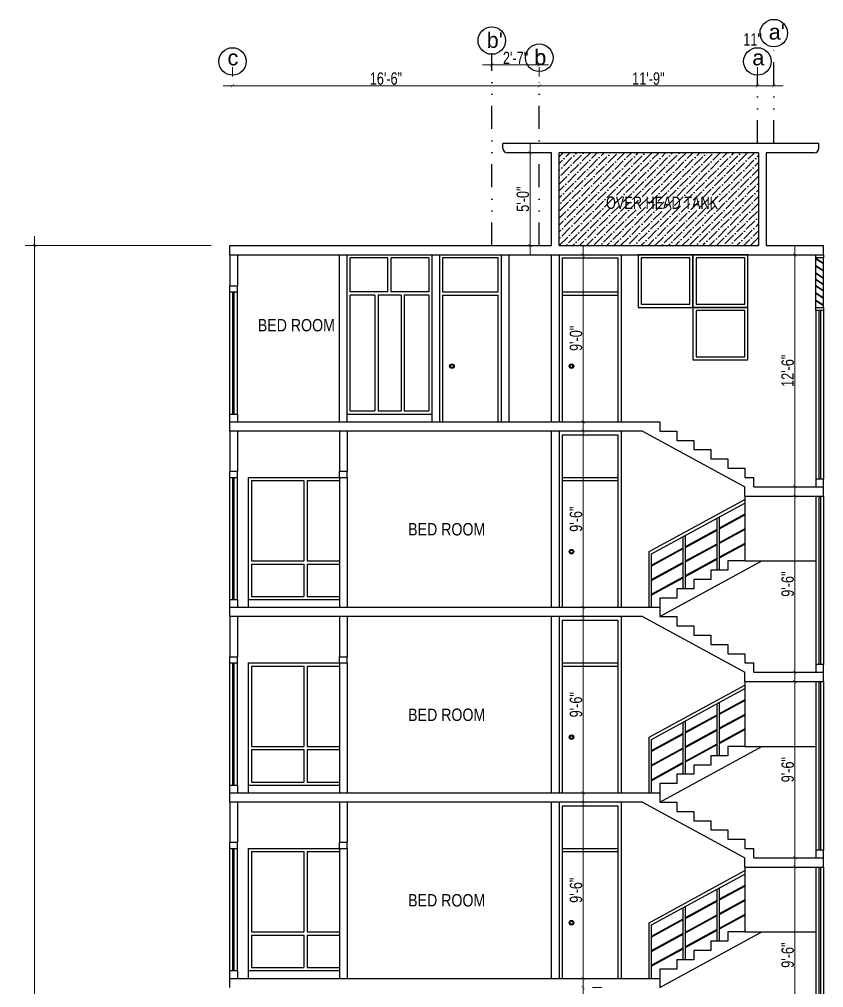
# Model space of a CAD drawing. Header units: inches. Extents: x 283072 to 301462, y 26630 to 62925.
# Drawn here: x 296041 to 296561, y 33065 to 33691 of the extents above; entities that cross this region are included whole.
import ezdxf
from ezdxf.enums import TextEntityAlignment as Align

# ---------------------------------------------------------------- set-up
doc = ezdxf.new("R2010")
doc.units = ezdxf.units.IN
doc.header["$MEASUREMENT"] = 0
doc.header["$PDMODE"] = 2
doc.linetypes.add('DIVIDEX2', pattern=[2.5, 1, -0.5, 0, -0.5, 0, -0.5])
doc.layers.get('0').update_dxf_attribs({"lineweight": 5})
for name, color, linetype, lineweight in [('Column R.C.C', 210, 'Continuous', 53), ('DIM WORKING', 7, 'Continuous', 13), ('elev .05', 154, 'Continuous', 5), ('elev .18', 153, 'Continuous', 18), ('elev .5', 255, 'Continuous', 50), ('elev.3', 65, 'Continuous', 30), ('grid line', 254, 'DIVIDEX2', 9), ('Railing', 30, 'Continuous', 25), ('RAJUK CALCULATION', 61, 'Continuous', 9), ('Text', 7, 'Continuous', 18), ('Text Note', 2, 'Continuous', 15), ('Text Room name', 4, 'Continuous', 13)]:
    doc.layers.add(name, color=color, linetype=linetype, lineweight=lineweight)
doc.layers.add('WIN', color=7, linetype='Continuous', lineweight=18, true_color=0x144fff)
doc.styles.add('atioqul', font='swisscl.ttf', dxfattribs={"height": 10})
doc.styles.add('S_Swis721 LtCn BT', font='swisscl.ttf')
doc.styles.get("Standard").update_dxf_attribs({"font": 'ARIALN.TTF'})
doc.dimstyles.new('1-8', dxfattribs={"dimtxt": 8, "dimasz": 6, "dimexe": 6, "dimexo": 12, "dimgap": 1, "dimtad": 1, "dimdec": 0, "dimzin": 3, "dimdsep": 46, "dimlunit": 4, "dimtxsty": 'S_Swis721 LtCn BT', "dimblk": 'ARCHTICK', "dimcen": 0, "dimdle": 6, "dimclrd": 256, "dimclre": 256, "dimclrt": 7, "dimadec": 1, "dimazin": 1, "dimtfac": 1, "dimtdec": 0, "dimtofl": 0, "dimtmove": 2, "dimatfit": 3, "dimldrblk": 'ARCHTICK', "dimfxl": 1, "dimtolj": 1, "dimtzin": 0, "dimlwd": -1, "dimlwe": -1, "dimarcsym": 0})

# ---------------------------------------------------------------- blocks, each defined once
blk = doc.blocks.new('_ArchTick')
at = {"color": 0, "linetype": 'ByBlock', "const_width": 0.15}
blk.add_lwpolyline([(-0.5, -0.5), (0.5, 0.5)], dxfattribs=at)
blk = doc.blocks.new('*D193')
at = {"layer": 'Defpoints', "color": 0, "lineweight": 30, "ltscale": 200, "transparency": 16777216}
for p in [(296405.2, 33064.91), (296405.2, 33064.91), (296405.2, 32950.91)]:
    blk.add_point(p, dxfattribs=at)
at = {"layer": 'DIM WORKING', "ltscale": 200, "transparency": 16777216}
for p, q in [((296405.2, 32944.91), (296405.2, 33070.91)), ((296417.2, 33064.91), (296411.2, 33064.91)), ((296417.2, 32950.91), (296411.2, 32950.91))]:
    blk.add_line(p, q, dxfattribs=at)
at = {"layer": 'DIM WORKING', "ltscale": 200, "transparency": 16777216, "xscale": 2, "yscale": 2, "zscale": 2}
for p, rotation in [((296405.2, 33064.91), 90), ((296405.2, 32950.91), 270)]:
    blk.add_blockref('_ArchTick', p, dxfattribs=dict(at, rotation=rotation))
at = {"layer": 'DIM WORKING', "color": 7, "lineweight": 30, "ltscale": 200, "transparency": 16777216, "insert": (296400.6, 33007.91), "char_height": 8, "attachment_point": 5, "rotation": 90, "style": 'S_Swis721 LtCn BT'}
blk.add_mtext('\\A1;9\'-6"', dxfattribs=at)
blk = doc.blocks.new('*D194')
at = {"layer": 'Defpoints', "color": 0, "lineweight": 30, "ltscale": 200, "transparency": 16777216}
for p in [(296405.2, 33184.91), (296405.2, 33184.91), (296405.2, 33070.91)]:
    blk.add_point(p, dxfattribs=at)
at = {"layer": 'DIM WORKING', "ltscale": 200, "transparency": 16777216}
for p, q in [((296405.2, 33064.91), (296405.2, 33190.91)), ((296417.2, 33184.91), (296411.2, 33184.91)), ((296417.2, 33070.91), (296411.2, 33070.91))]:
    blk.add_line(p, q, dxfattribs=at)
at = {"layer": 'DIM WORKING', "ltscale": 200, "transparency": 16777216, "xscale": 2, "yscale": 2, "zscale": 2}
for p, rotation in [((296405.2, 33184.91), 90), ((296405.2, 33070.91), 270)]:
    blk.add_blockref('_ArchTick', p, dxfattribs=dict(at, rotation=rotation))
at = {"layer": 'DIM WORKING', "color": 7, "lineweight": 30, "ltscale": 200, "transparency": 16777216, "insert": (296400.6, 33127.91), "char_height": 8, "attachment_point": 5, "rotation": 90, "style": 'S_Swis721 LtCn BT'}
blk.add_mtext('\\A1;9\'-6"', dxfattribs=at)
blk = doc.blocks.new('*D195')
at = {"layer": 'Defpoints', "color": 0, "lineweight": 30, "ltscale": 200, "transparency": 16777216}
for p in [(296405.2, 33304.91), (296405.2, 33304.91), (296405.2, 33190.91)]:
    blk.add_point(p, dxfattribs=at)
at = {"layer": 'DIM WORKING', "ltscale": 200, "transparency": 16777216}
for p, q in [((296405.2, 33184.91), (296405.2, 33310.91)), ((296417.2, 33304.91), (296411.2, 33304.91)), ((296417.2, 33190.91), (296411.2, 33190.91))]:
    blk.add_line(p, q, dxfattribs=at)
at = {"layer": 'DIM WORKING', "ltscale": 200, "transparency": 16777216, "xscale": 2, "yscale": 2, "zscale": 2}
for p, rotation in [((296405.2, 33304.91), 90), ((296405.2, 33190.91), 270)]:
    blk.add_blockref('_ArchTick', p, dxfattribs=dict(at, rotation=rotation))
at = {"layer": 'DIM WORKING', "color": 7, "lineweight": 30, "ltscale": 200, "transparency": 16777216, "insert": (296400.6, 33247.91), "char_height": 8, "attachment_point": 5, "rotation": 90, "style": 'S_Swis721 LtCn BT'}
blk.add_mtext('\\A1;9\'-6"', dxfattribs=at)
blk = doc.blocks.new('*D196')
at = {"layer": 'Defpoints', "color": 0, "lineweight": 30, "ltscale": 200, "transparency": 16777216}
for p in [(296405.2, 33424.91), (296405.2, 33424.91), (296405.2, 33310.91)]:
    blk.add_point(p, dxfattribs=at)
at = {"layer": 'DIM WORKING', "ltscale": 200, "transparency": 16777216}
for p, q in [((296405.2, 33304.91), (296405.2, 33430.91)), ((296417.2, 33424.91), (296411.2, 33424.91)), ((296417.2, 33310.91), (296411.2, 33310.91))]:
    blk.add_line(p, q, dxfattribs=at)
at = {"layer": 'DIM WORKING', "ltscale": 200, "transparency": 16777216, "xscale": 2, "yscale": 2, "zscale": 2}
for p, rotation in [((296405.2, 33424.91), 90), ((296405.2, 33310.91), 270)]:
    blk.add_blockref('_ArchTick', p, dxfattribs=dict(at, rotation=rotation))
at = {"layer": 'DIM WORKING', "color": 7, "lineweight": 30, "ltscale": 200, "transparency": 16777216, "insert": (296400.6, 33367.91), "char_height": 8, "attachment_point": 5, "rotation": 90, "style": 'S_Swis721 LtCn BT'}
blk.add_mtext('\\A1;9\'-6"', dxfattribs=at)
blk = doc.blocks.new('*D197')
at = {"layer": 'Defpoints', "color": 0, "lineweight": 30, "ltscale": 200, "transparency": 16777216}
for p in [(296405.2, 33538.91), (296405.2, 33538.91), (296405.2, 33430.91)]:
    blk.add_point(p, dxfattribs=at)
at = {"layer": 'DIM WORKING', "ltscale": 200, "transparency": 16777216}
for p, q in [((296405.2, 33424.91), (296405.2, 33544.91)), ((296417.2, 33538.91), (296411.2, 33538.91)), ((296417.2, 33430.91), (296411.2, 33430.91))]:
    blk.add_line(p, q, dxfattribs=at)
at = {"layer": 'DIM WORKING', "ltscale": 200, "transparency": 16777216, "xscale": 2, "yscale": 2, "zscale": 2}
for p, rotation in [((296405.2, 33538.91), 90), ((296405.2, 33430.91), 270)]:
    blk.add_blockref('_ArchTick', p, dxfattribs=dict(at, rotation=rotation))
at = {"layer": 'DIM WORKING', "color": 7, "lineweight": 30, "ltscale": 200, "transparency": 16777216, "insert": (296400.6, 33484.91), "char_height": 8, "attachment_point": 5, "rotation": 90, "style": 'S_Swis721 LtCn BT'}
blk.add_mtext('\\A1;9\'-0"', dxfattribs=at)
blk = doc.blocks.new('*D198')
at = {"layer": 'Defpoints', "color": 0, "lineweight": 30, "ltscale": 200, "transparency": 16777216}
for p in [(296542.06, 33538.91), (296546.73, 33538.91), (296546.73, 33388.91)]:
    blk.add_point(p, dxfattribs=at)
at = {"layer": 'DIM WORKING', "ltscale": 200, "transparency": 16777216}
for p, q in [((296534.73, 33538.91), (296536.06, 33538.91)), ((296542.06, 33382.91), (296542.06, 33544.91)), ((296534.73, 33388.91), (296536.06, 33388.91))]:
    blk.add_line(p, q, dxfattribs=at)
at = {"layer": 'DIM WORKING', "ltscale": 200, "transparency": 16777216, "xscale": 2, "yscale": 2, "zscale": 2}
for p, rotation in [((296542.06, 33538.91), 90), ((296542.06, 33388.91), 270)]:
    blk.add_blockref('_ArchTick', p, dxfattribs=dict(at, rotation=rotation))
at = {"layer": 'DIM WORKING', "color": 7, "lineweight": 30, "ltscale": 200, "transparency": 16777216, "insert": (296537.46, 33463.91), "char_height": 8, "attachment_point": 5, "rotation": 90, "style": 'S_Swis721 LtCn BT'}
blk.add_mtext('\\A1;12\'-6"', dxfattribs=at)
blk = doc.blocks.new('*D199')
at = {"layer": 'Defpoints', "color": 0, "lineweight": 30, "ltscale": 200, "transparency": 16777216}
for p in [(296542.06, 33382.91), (296542.06, 33268.91), (296542.06, 33268.91)]:
    blk.add_point(p, dxfattribs=at)
at = {"layer": 'DIM WORKING', "ltscale": 200, "transparency": 16777216}
for p, q in [((296542.06, 33388.91), (296542.06, 33262.91)), ((296554.06, 33382.91), (296548.06, 33382.91)), ((296554.06, 33268.91), (296548.06, 33268.91))]:
    blk.add_line(p, q, dxfattribs=at)
at = {"layer": 'DIM WORKING', "ltscale": 200, "transparency": 16777216, "xscale": 2, "yscale": 2, "zscale": 2}
for p, rotation in [((296542.06, 33382.91), 90), ((296542.06, 33268.91), 270)]:
    blk.add_blockref('_ArchTick', p, dxfattribs=dict(at, rotation=rotation))
at = {"layer": 'DIM WORKING', "color": 7, "lineweight": 30, "ltscale": 200, "transparency": 16777216, "insert": (296537.46, 33325.91), "char_height": 8, "attachment_point": 5, "rotation": 90, "style": 'S_Swis721 LtCn BT'}
blk.add_mtext('\\A1;9\'-6"', dxfattribs=at)
blk = doc.blocks.new('*D200')
at = {"layer": 'Defpoints', "color": 0, "lineweight": 30, "ltscale": 200, "transparency": 16777216}
for p in [(296542.06, 33262.91), (296542.06, 33148.91), (296542.06, 33148.91)]:
    blk.add_point(p, dxfattribs=at)
at = {"layer": 'DIM WORKING', "ltscale": 200, "transparency": 16777216}
for p, q in [((296542.06, 33268.91), (296542.06, 33142.91)), ((296554.06, 33262.91), (296548.06, 33262.91)), ((296554.06, 33148.91), (296548.06, 33148.91))]:
    blk.add_line(p, q, dxfattribs=at)
at = {"layer": 'DIM WORKING', "ltscale": 200, "transparency": 16777216, "xscale": 2, "yscale": 2, "zscale": 2}
for p, rotation in [((296542.06, 33262.91), 90), ((296542.06, 33148.91), 270)]:
    blk.add_blockref('_ArchTick', p, dxfattribs=dict(at, rotation=rotation))
at = {"layer": 'DIM WORKING', "color": 7, "lineweight": 30, "ltscale": 200, "transparency": 16777216, "insert": (296537.46, 33205.91), "char_height": 8, "attachment_point": 5, "rotation": 90, "style": 'S_Swis721 LtCn BT'}
blk.add_mtext('\\A1;9\'-6"', dxfattribs=at)
blk = doc.blocks.new('*D201')
at = {"layer": 'Defpoints', "color": 0, "lineweight": 30, "ltscale": 200, "transparency": 16777216}
for p in [(296542.06, 33142.91), (296542.06, 33028.91), (296542.06, 33028.91)]:
    blk.add_point(p, dxfattribs=at)
at = {"layer": 'DIM WORKING', "ltscale": 200, "transparency": 16777216}
for p, q in [((296542.06, 33148.91), (296542.06, 33022.91)), ((296554.06, 33142.91), (296548.06, 33142.91)), ((296554.06, 33028.91), (296548.06, 33028.91))]:
    blk.add_line(p, q, dxfattribs=at)
at = {"layer": 'DIM WORKING', "ltscale": 200, "transparency": 16777216, "xscale": 2, "yscale": 2, "zscale": 2}
for p, rotation in [((296542.06, 33142.91), 90), ((296542.06, 33028.91), 270)]:
    blk.add_blockref('_ArchTick', p, dxfattribs=dict(at, rotation=rotation))
at = {"layer": 'DIM WORKING', "color": 7, "lineweight": 30, "ltscale": 200, "transparency": 16777216, "insert": (296537.46, 33085.91), "char_height": 8, "attachment_point": 5, "rotation": 90, "style": 'S_Swis721 LtCn BT'}
blk.add_mtext('\\A1;9\'-6"', dxfattribs=at)
blk = doc.blocks.new('*D207')
at = {"layer": 'Defpoints', "color": 0, "lineweight": 30, "ltscale": 200, "transparency": 16777216}
for p in [(296370.4, 33604.91), (296370.86, 33604.91), (296370.4, 33544.91)]:
    blk.add_point(p, dxfattribs=at)
at = {"layer": 'DIM WORKING', "ltscale": 200, "transparency": 16777216}
for p, q in [((296370.86, 33538.91), (296370.86, 33610.91)), ((296382.4, 33604.91), (296376.86, 33604.91)), ((296382.4, 33544.91), (296376.86, 33544.91))]:
    blk.add_line(p, q, dxfattribs=at)
at = {"layer": 'DIM WORKING', "ltscale": 200, "transparency": 16777216, "xscale": 2, "yscale": 2, "zscale": 2}
for p, rotation in [((296370.86, 33604.91), 90), ((296370.86, 33544.91), 270)]:
    blk.add_blockref('_ArchTick', p, dxfattribs=dict(at, rotation=rotation))
at = {"layer": 'DIM WORKING', "color": 7, "lineweight": 30, "ltscale": 200, "transparency": 16777216, "insert": (296366.26, 33574.91), "char_height": 8, "attachment_point": 5, "rotation": 90, "style": 'S_Swis721 LtCn BT'}
blk.add_mtext('\\A1;5\'-0"', dxfattribs=at)
blk = doc.blocks.new('*D208')
at = {"layer": 'Defpoints', "color": 0, "lineweight": 30, "ltscale": 200, "transparency": 16777216}
for p in [(296176.69, 33544.91), (296050.57, 32470.91), (296176.69, 32470.91)]:
    blk.add_point(p, dxfattribs=at)
at = {"layer": 'DIM WORKING', "ltscale": 200, "transparency": 16777216}
for p, q in [((296050.57, 33550.91), (296050.57, 32464.91)), ((296164.69, 33544.91), (296044.57, 33544.91)), ((296164.69, 32470.91), (296044.57, 32470.91))]:
    blk.add_line(p, q, dxfattribs=at)
at = {"layer": 'DIM WORKING', "ltscale": 200, "transparency": 16777216, "xscale": 2, "yscale": 2, "zscale": 2}
for p, rotation in [((296050.57, 33544.91), 90), ((296050.57, 32470.91), 270)]:
    blk.add_blockref('_ArchTick', p, dxfattribs=dict(at, rotation=rotation))
at = {"layer": 'DIM WORKING', "color": 7, "lineweight": 30, "ltscale": 200, "transparency": 16777216, "insert": (296045.97, 33007.91), "char_height": 8, "attachment_point": 5, "rotation": 90, "style": 'S_Swis721 LtCn BT'}
blk.add_mtext('\\A1;89\'-6"', dxfattribs=at)
blk = doc.blocks.new('*D210')
at = {"layer": 'Defpoints', "color": 0, "lineweight": 30, "ltscale": 200, "transparency": 16777216}
for p in [(296178.53, 33648.29), (296376.87, 33648.29), (296376.87, 33648.29)]:
    blk.add_point(p, dxfattribs=at)
at = {"layer": 'DIM WORKING', "ltscale": 200, "transparency": 16777216}
for p, q in [((296178.53, 33660.29), (296178.53, 33654.29)), ((296376.87, 33660.29), (296376.87, 33654.29)), ((296172.53, 33648.29), (296382.87, 33648.29))]:
    blk.add_line(p, q, dxfattribs=at)
at = {"layer": 'DIM WORKING', "ltscale": 200, "transparency": 16777216, "xscale": 2, "yscale": 2, "zscale": 2, "rotation": 180}
blk.add_blockref('_ArchTick', (296178.53, 33648.29), dxfattribs=at)
at = {"layer": 'DIM WORKING', "ltscale": 200, "transparency": 16777216, "xscale": 2, "yscale": 2, "zscale": 2}
blk.add_blockref('_ArchTick', (296376.87, 33648.29), dxfattribs=at)
at = {"layer": 'DIM WORKING', "color": 7, "lineweight": 30, "ltscale": 200, "transparency": 16777216, "insert": (296277.7, 33652.89), "char_height": 8, "attachment_point": 5, "style": 'S_Swis721 LtCn BT'}
blk.add_mtext('\\A1;16\'-6"', dxfattribs=at)
blk = doc.blocks.new('*D211')
at = {"layer": 'Defpoints', "color": 0, "lineweight": 30, "ltscale": 200, "transparency": 16777216}
for p in [(296376.87, 33648.29), (296517.85, 33648.29), (296517.85, 33648.29)]:
    blk.add_point(p, dxfattribs=at)
at = {"layer": 'DIM WORKING', "ltscale": 200, "transparency": 16777216}
for p, q in [((296376.87, 33660.29), (296376.87, 33654.29)), ((296517.85, 33660.29), (296517.85, 33654.29)), ((296370.87, 33648.29), (296523.85, 33648.29))]:
    blk.add_line(p, q, dxfattribs=at)
at = {"layer": 'DIM WORKING', "ltscale": 200, "transparency": 16777216, "xscale": 2, "yscale": 2, "zscale": 2, "rotation": 180}
blk.add_blockref('_ArchTick', (296376.87, 33648.29), dxfattribs=at)
at = {"layer": 'DIM WORKING', "ltscale": 200, "transparency": 16777216, "xscale": 2, "yscale": 2, "zscale": 2}
blk.add_blockref('_ArchTick', (296517.85, 33648.29), dxfattribs=at)
at = {"layer": 'DIM WORKING', "color": 7, "lineweight": 30, "ltscale": 200, "transparency": 16777216, "insert": (296447.36, 33652.88), "char_height": 8, "attachment_point": 5, "style": 'S_Swis721 LtCn BT'}
blk.add_mtext('\\A1;11\'-9"', dxfattribs=at)
blk = doc.blocks.new('*D212')
at = {"layer": 'Defpoints', "color": 0, "lineweight": 30, "ltscale": 200, "transparency": 16777216}
for p in [(296517.85, 33648.29), (296528.46, 33648.29), (296528.46, 33648.29)]:
    blk.add_point(p, dxfattribs=at)
at = {"layer": 'DIM WORKING', "ltscale": 200, "transparency": 16777216}
for p, q in [((296517.85, 33660.29), (296517.85, 33654.29)), ((296528.46, 33660.29), (296528.46, 33654.29)), ((296511.85, 33648.29), (296534.46, 33648.29))]:
    blk.add_line(p, q, dxfattribs=at)
at = {"layer": 'DIM WORKING', "ltscale": 200, "transparency": 16777216, "xscale": 2, "yscale": 2, "zscale": 2, "rotation": 180}
blk.add_blockref('_ArchTick', (296517.85, 33648.29), dxfattribs=at)
at = {"layer": 'DIM WORKING', "ltscale": 200, "transparency": 16777216, "xscale": 2, "yscale": 2, "zscale": 2}
blk.add_blockref('_ArchTick', (296528.46, 33648.29), dxfattribs=at)
at = {"layer": 'DIM WORKING', "color": 7, "lineweight": 30, "ltscale": 200, "transparency": 16777216, "insert": (296514.78, 33678.25), "char_height": 8, "attachment_point": 5, "style": 'S_Swis721 LtCn BT'}
blk.add_mtext('\\A1;11"', dxfattribs=at)
blk = doc.blocks.new('*D213')
at = {"layer": 'Defpoints', "color": 0, "lineweight": 30, "ltscale": 200, "transparency": 16777216}
for p in [(296346.13, 33661.75), (296346.13, 33657.44), (296376.87, 33657.44)]:
    blk.add_point(p, dxfattribs=at)
at = {"layer": 'DIM WORKING', "ltscale": 200, "transparency": 16777216}
for p, q in [((296346.13, 33669.44), (296346.13, 33667.75)), ((296376.87, 33669.44), (296376.87, 33667.75)), ((296382.87, 33661.75), (296340.13, 33661.75))]:
    blk.add_line(p, q, dxfattribs=at)
at = {"layer": 'DIM WORKING', "ltscale": 200, "transparency": 16777216, "xscale": 2, "yscale": 2, "zscale": 2, "rotation": 180}
blk.add_blockref('_ArchTick', (296346.13, 33661.75), dxfattribs=at)
at = {"layer": 'DIM WORKING', "ltscale": 200, "transparency": 16777216, "xscale": 2, "yscale": 2, "zscale": 2}
blk.add_blockref('_ArchTick', (296376.87, 33661.75), dxfattribs=at)
at = {"layer": 'DIM WORKING', "color": 7, "lineweight": 30, "ltscale": 200, "transparency": 16777216, "insert": (296361.5, 33666.26), "char_height": 8, "attachment_point": 5, "style": 'S_Swis721 LtCn BT'}
blk.add_mtext('\\A1;2\'-7"', dxfattribs=at)

msp = doc.modelspace()

# ---------------------------------------------------------------- hatches: boundary and pattern name
at = {"layer": 'WIN', "linetype": 'Continuous', "lineweight": 30, "ltscale": 200}
h = msp.add_hatch(dxfattribs=at)
h.set_pattern_fill('ANSI36', color=256, scale=25, style=0)
h.set_pattern_definition([(45, (296389.6942, 33544.9118), (1.65728, 6.0767), [7.8125, -1.5625, 0, -1.5625])])
h.paths.add_polyline_path([(296518.64897, 33604.91181), (296389.69423, 33604.91181), (296389.69423, 33544.91181), (296518.64897, 33544.91181)])
h.paths.add_polyline_path([(296419.20634, 33566.3856), (296493.25352, 33566.3856), (296493.25352, 33578.86528), (296419.20634, 33578.86528)], flags=24)

# ---------------------------------------------------------------- linework, layer by layer
at = {"layer": 'Column R.C.C', "linetype": 'Continuous', "lineweight": 30, "ltscale": 200}
for p, q in [((296557.64897, 33610.91181), (296353.33423, 33610.91181)), ((296353.33423, 33607.91181), (296353.33423, 33610.91181)), ((296557.64897, 33607.91181), (296557.64897, 33610.91181)), ((296384.69423, 33604.91181), (296356.33423, 33604.91181)), ((296384.69423, 33544.91181), (296384.69423, 33604.91181)), ((296518.64897, 33604.91181), (296389.69423, 33604.91181)), ((296389.69423, 33544.91181), (296389.69423, 33604.91181)), ((296518.64897, 33604.91181), (296518.64897, 33544.91181)), ((296554.64897, 33604.91181), (296523.64897, 33604.91181)), ((296523.64897, 33604.91181), (296523.64897, 33544.91181)), ((296176.69423, 33544.91181), (296384.69423, 33544.91181)), ((296176.69423, 33538.91181), (296176.69423, 33544.91181)), ((296176.69423, 33538.91181), (296560.69423, 33538.91181)), ((296389.69423, 33544.91181), (296518.64897, 33544.91181)), ((296523.64897, 33544.91181), (296560.69423, 33544.91181)), ((296560.69423, 33538.91181), (296560.69423, 33544.91181)), ((296176.69423, 33518.91181), (296181.69423, 33518.91181)), ((296176.69423, 33514.91181), (296176.69423, 33518.91181)), ((296176.69423, 33514.91181), (296181.69423, 33514.91181)), ((296181.69423, 33514.91181), (296181.69423, 33518.91181)), ((296176.69423, 33430.91181), (296454.6942, 33430.91181)), ((296176.69423, 33424.91181), (296176.69423, 33430.91181)), ((296454.6942, 33430.91181), (296454.6942, 33424.91181)), ((296443.6942, 33424.91181), (296176.69423, 33424.91181)), ((296443.6942, 33424.91181), (296509.6942, 33388.91181)), ((296454.6942, 33424.91181), (296465.6942, 33424.91181)), ((296465.6942, 33424.91181), (296465.6942, 33418.91181)), ((296465.6942, 33418.91181), (296476.6942, 33418.91181)), ((296476.6942, 33418.91181), (296476.6942, 33412.91181)), ((296476.6942, 33412.91181), (296487.6942, 33412.91181)), ((296487.6942, 33412.91181), (296487.6942, 33406.91181)), ((296487.6942, 33406.91181), (296498.6942, 33406.91181)), ((296498.6942, 33406.91181), (296498.6942, 33400.91181)), ((296176.69423, 33398.91181), (296181.69423, 33398.91181)), ((296176.69423, 33394.91181), (296176.69423, 33398.91181)), ((296176.69423, 33394.91181), (296181.69423, 33394.91181)), ((296181.69423, 33394.91181), (296181.69423, 33398.91181)), ((296247.69423, 33398.91181), (296252.69423, 33398.91181)), ((296247.69423, 33394.91181), (296247.69423, 33398.91181)), ((296247.69423, 33394.91181), (296252.69423, 33394.91181)), ((296252.69423, 33394.91181), (296252.69423, 33398.91181)), ((296498.6942, 33400.91181), (296509.6942, 33400.91181)), ((296509.6942, 33400.91181), (296509.6942, 33394.91181)), ((296509.6942, 33394.91181), (296515.67577, 33394.91181)), ((296515.67577, 33388.91181), (296515.67577, 33394.91181)), ((296509.6942, 33382.91181), (296509.6942, 33388.91181)), ((296515.67577, 33388.91181), (296560.69423, 33388.91181)), ((296560.69423, 33382.91181), (296560.69423, 33388.91181)), ((296509.6942, 33382.91181), (296560.69423, 33382.91181)), ((296176.69423, 33310.91181), (296454.6942, 33310.91181)), ((296176.69423, 33304.91181), (296176.69423, 33310.91181)), ((296454.6942, 33310.91181), (296454.6942, 33304.91181)), ((296443.6942, 33304.91181), (296176.69423, 33304.91181)), ((296443.6942, 33304.91181), (296509.6942, 33268.91181)), ((296454.6942, 33304.91181), (296465.6942, 33304.91181)), ((296465.6942, 33304.91181), (296465.6942, 33298.91181)), ((296465.6942, 33298.91181), (296476.6942, 33298.91181)), ((296476.6942, 33298.91181), (296476.6942, 33292.91181)), ((296476.6942, 33292.91181), (296487.6942, 33292.91181)), ((296487.6942, 33292.91181), (296487.6942, 33286.91181)), ((296487.6942, 33286.91181), (296498.6942, 33286.91181)), ((296498.6942, 33286.91181), (296498.6942, 33280.91181)), ((296176.69423, 33278.91181), (296181.69423, 33278.91181)), ((296176.69423, 33274.91181), (296176.69423, 33278.91181)), ((296181.69423, 33274.91181), (296181.69423, 33278.91181)), ((296247.69423, 33278.91181), (296252.69423, 33278.91181)), ((296247.69423, 33274.91181), (296247.69423, 33278.91181)), ((296252.69423, 33274.91181), (296252.69423, 33278.91181)), ((296498.6942, 33280.91181), (296509.6942, 33280.91181)), ((296509.6942, 33280.91181), (296509.6942, 33274.91181)), ((296176.69423, 33274.91181), (296181.69423, 33274.91181)), ((296247.69423, 33274.91181), (296252.69423, 33274.91181)), ((296509.6942, 33274.91181), (296515.67577, 33274.91181)), ((296515.67577, 33268.91181), (296515.67577, 33274.91181)), ((296509.6942, 33262.91181), (296509.6942, 33268.91181)), ((296515.67577, 33268.91181), (296560.69423, 33268.91181)), ((296560.69423, 33262.91181), (296560.69423, 33268.91181)), ((296509.6942, 33262.91181), (296560.69423, 33262.91181)), ((296176.69423, 33190.91181), (296454.6942, 33190.91181)), ((296176.69423, 33184.91181), (296176.69423, 33190.91181)), ((296454.6942, 33190.91181), (296454.6942, 33184.91181)), ((296443.6942, 33184.91181), (296176.69423, 33184.91181)), ((296443.6942, 33184.91181), (296509.6942, 33148.91181)), ((296454.6942, 33184.91181), (296465.6942, 33184.91181)), ((296465.6942, 33184.91181), (296465.6942, 33178.91181)), ((296465.6942, 33178.91181), (296476.6942, 33178.91181)), ((296476.6942, 33178.91181), (296476.6942, 33172.91181)), ((296476.6942, 33172.91181), (296487.6942, 33172.91181)), ((296487.6942, 33172.91181), (296487.6942, 33166.91181)), ((296487.6942, 33166.91181), (296498.6942, 33166.91181)), ((296498.6942, 33166.91181), (296498.6942, 33160.91181)), ((296176.69423, 33158.91181), (296181.69423, 33158.91181)), ((296176.69423, 33154.91181), (296176.69423, 33158.91181)), ((296181.69423, 33154.91181), (296181.69423, 33158.91181)), ((296247.69423, 33158.91181), (296252.69423, 33158.91181)), ((296247.69423, 33154.91181), (296247.69423, 33158.91181)), ((296252.69423, 33154.91181), (296252.69423, 33158.91181)), ((296498.6942, 33160.91181), (296509.6942, 33160.91181)), ((296509.6942, 33160.91181), (296509.6942, 33154.91181)), ((296176.69423, 33154.91181), (296181.69423, 33154.91181)), ((296247.69423, 33154.91181), (296252.69423, 33154.91181)), ((296509.6942, 33154.91181), (296515.67577, 33154.91181)), ((296515.67577, 33148.91181), (296515.67577, 33154.91181)), ((296509.6942, 33142.91181), (296509.6942, 33148.91181)), ((296515.67577, 33148.91181), (296560.69423, 33148.91181)), ((296560.69423, 33142.91181), (296560.69423, 33148.91181)), ((296509.6942, 33142.91181), (296560.69423, 33142.91181)), ((296176.69423, 33070.91181), (296454.6942, 33070.91181)), ((296176.69423, 33064.91181), (296176.69423, 33070.91181)), ((296454.6942, 33070.91181), (296454.6942, 33064.91181))]:
    msp.add_line(p, q, dxfattribs=at)
for centre, start, end in [((296356.33423, 33607.91181), 180, 270), ((296554.64897, 33607.91181), 270, 0)]:
    msp.add_arc(centre, 3, start, end, dxfattribs=at)
at = {"layer": 'elev .05', "linetype": 'Continuous', "lineweight": 30, "ltscale": 200}
for p, q in [((296476.22497, 33538.91181), (296476.22497, 33504.91181)), ((296279.03686, 33536.91181), (296254.69423, 33536.91181)), ((296254.69423, 33514.91181), (296254.69423, 33536.91181)), ((296279.03686, 33514.91181), (296279.03686, 33536.91181)), ((296305.37949, 33536.91181), (296281.03686, 33536.91181)), ((296281.03686, 33514.91181), (296281.03686, 33536.91181)), ((296305.37949, 33536.91181), (296305.37949, 33514.91181)), ((296350.37949, 33536.91181), (296314.37949, 33536.91181)), ((296314.37949, 33536.91181), (296314.37949, 33514.91181)), ((296350.37949, 33514.91181), (296350.37949, 33536.91181)), ((296391.69423, 33536.91181), (296427.69423, 33536.91181)), ((296391.69423, 33536.91181), (296391.69423, 33430.91181)), ((296427.69423, 33536.91181), (296427.69423, 33430.91181)), ((296279.03686, 33514.91181), (296254.69423, 33514.91181)), ((296305.37949, 33514.91181), (296281.03686, 33514.91181)), ((296314.37949, 33514.91181), (296350.37949, 33514.91181)), ((296391.69423, 33514.91181), (296427.69423, 33514.91181)), ((296254.69423, 33437.91181), (296254.69423, 33512.91181)), ((296270.58932, 33512.91181), (296254.69423, 33512.91181)), ((296270.58932, 33512.91181), (296270.58932, 33437.91181)), ((296287.4844, 33512.91181), (296272.58932, 33512.91181)), ((296272.58932, 33512.91181), (296272.58932, 33437.91181)), ((296287.4844, 33512.91181), (296287.4844, 33437.91181)), ((296305.37949, 33512.91181), (296289.4844, 33512.91181)), ((296289.4844, 33512.91181), (296289.4844, 33437.91181)), ((296305.37949, 33512.91181), (296305.37949, 33437.91181)), ((296314.37949, 33512.91181), (296350.37949, 33512.91181)), ((296314.37949, 33512.91181), (296314.37949, 33430.91181)), ((296350.37949, 33430.91181), (296350.37949, 33512.91181)), ((296391.69423, 33512.91181), (296427.69423, 33512.91181)), ((296252.69423, 33435.91181), (296307.37949, 33435.91181)), ((296254.69423, 33437.91181), (296270.58932, 33437.91181)), ((296272.58932, 33437.91181), (296287.4844, 33437.91181)), ((296289.4844, 33437.91181), (296305.37949, 33437.91181)), ((296391.69423, 33422.5155), (296427.69423, 33422.5155)), ((296391.69423, 33422.5155), (296391.69423, 33310.91181)), ((296427.69423, 33422.5155), (296427.69423, 33310.91181)), ((296391.69423, 33394.91181), (296427.69423, 33394.91181)), ((296190.69423, 33392.91181), (296190.69423, 33340.91181)), ((296190.69423, 33392.91181), (296224.69423, 33392.91181)), ((296224.69423, 33392.91181), (296224.69423, 33340.91181)), ((296226.69423, 33392.91181), (296226.69423, 33340.91181)), ((296226.69423, 33392.91181), (296247.69423, 33392.91181)), ((296391.69423, 33392.91181), (296427.69423, 33392.91181)), ((296190.69423, 33340.91181), (296224.69423, 33340.91181)), ((296190.69423, 33338.91181), (296224.69423, 33338.91181)), ((296190.69423, 33338.91181), (296190.69423, 33317.91181)), ((296224.69423, 33338.91181), (296224.69423, 33317.91181)), ((296226.69423, 33340.91181), (296247.69423, 33340.91181)), ((296226.69423, 33338.91181), (296247.69423, 33338.91181)), ((296226.69423, 33338.91181), (296226.69423, 33317.91181)), ((296188.69423, 33315.91181), (296247.69423, 33315.91181)), ((296190.69423, 33317.91181), (296224.69423, 33317.91181)), ((296226.69423, 33317.91181), (296247.69423, 33317.91181)), ((296391.69423, 33302.5155), (296427.69423, 33302.5155)), ((296391.69423, 33302.5155), (296391.69423, 33190.91181)), ((296427.69423, 33302.5155), (296427.69423, 33190.91181)), ((296190.69423, 33272.91181), (296190.69423, 33220.91181)), ((296190.69423, 33272.91181), (296224.69423, 33272.91181)), ((296224.69423, 33272.91181), (296224.69423, 33220.91181)), ((296226.69423, 33272.91181), (296226.69423, 33220.91181)), ((296226.69423, 33272.91181), (296247.69423, 33272.91181)), ((296391.69423, 33274.91181), (296427.69423, 33274.91181)), ((296391.69423, 33272.91181), (296427.69423, 33272.91181)), ((296190.69423, 33220.91181), (296224.69423, 33220.91181)), ((296226.69423, 33220.91181), (296247.69423, 33220.91181)), ((296190.69423, 33218.91181), (296224.69423, 33218.91181)), ((296190.69423, 33218.91181), (296190.69423, 33197.91181)), ((296224.69423, 33218.91181), (296224.69423, 33197.91181)), ((296226.69423, 33218.91181), (296247.69423, 33218.91181)), ((296226.69423, 33218.91181), (296226.69423, 33197.91181)), ((296188.69423, 33195.91181), (296247.69423, 33195.91181)), ((296190.69423, 33197.91181), (296224.69423, 33197.91181)), ((296226.69423, 33197.91181), (296247.69423, 33197.91181)), ((296391.69423, 33182.5155), (296427.69423, 33182.5155)), ((296391.69423, 33182.5155), (296391.69423, 33070.91181)), ((296427.69423, 33182.5155), (296427.69423, 33070.91181)), ((296190.69423, 33152.91181), (296190.69423, 33100.91181)), ((296190.69423, 33152.91181), (296224.69423, 33152.91181)), ((296224.69423, 33152.91181), (296224.69423, 33100.91181)), ((296226.69423, 33152.91181), (296226.69423, 33100.91181)), ((296226.69423, 33152.91181), (296247.69423, 33152.91181)), ((296391.69423, 33154.91181), (296427.69423, 33154.91181)), ((296391.69423, 33152.91181), (296427.69423, 33152.91181)), ((296190.69423, 33100.91181), (296224.69423, 33100.91181)), ((296226.69423, 33100.91181), (296247.69423, 33100.91181)), ((296190.69423, 33098.91181), (296224.69423, 33098.91181)), ((296190.69423, 33098.91181), (296190.69423, 33077.91181)), ((296224.69423, 33098.91181), (296224.69423, 33077.91181)), ((296226.69423, 33098.91181), (296247.69423, 33098.91181)), ((296226.69423, 33098.91181), (296226.69423, 33077.91181)), ((296188.69423, 33075.91181), (296247.69423, 33075.91181)), ((296190.69423, 33077.91181), (296224.69423, 33077.91181)), ((296226.69423, 33077.91181), (296247.69423, 33077.91181))]:
    msp.add_line(p, q, dxfattribs=at)
for points in [[(296440.80097, 33504.91181), (296476.22497, 33504.91181), (296476.22497, 33538.91181), (296440.80097, 33538.91181)], [(296476.22497, 33504.91181), (296511.64897, 33504.91181), (296511.64897, 33538.91181), (296476.22497, 33538.91181)], [(296442.80097, 33506.91181), (296474.22497, 33506.91181), (296474.22497, 33536.91181), (296442.80097, 33536.91181)], [(296478.22497, 33506.91181), (296509.64897, 33506.91181), (296509.64897, 33536.91181), (296478.22497, 33536.91181)], [(296476.22497, 33470.91181), (296511.64897, 33470.91181), (296511.64897, 33504.91181), (296476.22497, 33504.91181)], [(296478.22497, 33472.91181), (296509.64897, 33472.91181), (296509.64897, 33502.91181), (296478.22497, 33502.91181)]]:
    msp.add_lwpolyline(points, close=True, dxfattribs=at)
for centre, radius in [((296320.37949, 33466.91181), 1.5), ((296320.37949, 33466.91181), 1), ((296397.69423, 33466.91181), 1.5), ((296397.69423, 33466.91181), 1), ((296397.69423, 33346.91181), 1.5), ((296397.69423, 33346.91181), 1), ((296397.69423, 33226.91181), 1.5), ((296397.69423, 33226.91181), 1), ((296397.69423, 33106.91181), 1.5), ((296397.69423, 33106.91181), 1)]:
    msp.add_circle(centre, radius, dxfattribs=at)
at = {"layer": 'elev .18', "linetype": 'Continuous', "lineweight": 30, "ltscale": 200}
for p, q in [((296247.69423, 33430.91181), (296247.69423, 33538.91181)), ((296252.69423, 33430.91181), (296252.69423, 33538.91181)), ((296307.37949, 33538.91181), (296307.37949, 33430.91181)), ((296312.37949, 33538.91181), (296312.37949, 33430.91181)), ((296352.37949, 33430.91181), (296352.37949, 33538.91181)), ((296357.37949, 33430.91181), (296357.37949, 33538.91181)), ((296429.69423, 33538.91181), (296429.69423, 33430.91181)), ((296429.69423, 33424.91181), (296429.69423, 33310.91181)), ((296188.69423, 33394.91181), (296188.69423, 33310.91181)), ((296188.69423, 33394.91181), (296247.69423, 33394.91181)), ((296247.69423, 33394.91181), (296247.69423, 33310.91181)), ((296252.69423, 33394.91181), (296252.69423, 33310.91181)), ((296454.6942, 33304.91181), (296520.6942, 33340.91181)), ((296509.6942, 33340.91181), (296498.6942, 33340.91181)), ((296498.6942, 33340.91181), (296498.6942, 33334.91181)), ((296498.6942, 33334.91181), (296487.6942, 33334.91181)), ((296487.6942, 33334.91181), (296487.6942, 33328.91181)), ((296487.6942, 33328.91181), (296476.6942, 33328.91181)), ((296476.6942, 33328.91181), (296476.6942, 33322.91181)), ((296476.6942, 33322.91181), (296465.6942, 33322.91181)), ((296465.6942, 33322.91181), (296465.6942, 33316.91181)), ((296465.6942, 33316.91181), (296454.6942, 33316.91181)), ((296454.6942, 33316.91181), (296454.6942, 33310.91181)), ((296429.69423, 33304.91181), (296429.69423, 33190.91181)), ((296188.69423, 33274.91181), (296188.69423, 33190.91181)), ((296188.69423, 33274.91181), (296247.69423, 33274.91181)), ((296247.69423, 33274.91181), (296247.69423, 33190.91181)), ((296252.69423, 33274.91181), (296252.69423, 33190.91181)), ((296454.6942, 33184.91181), (296520.6942, 33220.91181)), ((296509.6942, 33220.91181), (296498.6942, 33220.91181)), ((296498.6942, 33220.91181), (296498.6942, 33214.91181)), ((296498.6942, 33214.91181), (296487.6942, 33214.91181)), ((296487.6942, 33214.91181), (296487.6942, 33208.91181)), ((296487.6942, 33208.91181), (296476.6942, 33208.91181)), ((296476.6942, 33208.91181), (296476.6942, 33202.91181)), ((296476.6942, 33202.91181), (296465.6942, 33202.91181)), ((296465.6942, 33202.91181), (296465.6942, 33196.91181)), ((296465.6942, 33196.91181), (296454.6942, 33196.91181)), ((296454.6942, 33196.91181), (296454.6942, 33190.91181)), ((296429.69423, 33184.91181), (296429.69423, 33070.91181)), ((296188.69423, 33154.91181), (296188.69423, 33070.91181)), ((296188.69423, 33154.91181), (296247.69423, 33154.91181)), ((296247.69423, 33154.91181), (296247.69423, 33070.91181)), ((296252.69423, 33154.91181), (296252.69423, 33070.91181)), ((296454.6942, 33064.91181), (296520.6942, 33100.91181)), ((296509.6942, 33100.91181), (296498.6942, 33100.91181)), ((296498.6942, 33100.91181), (296498.6942, 33094.91181)), ((296498.6942, 33094.91181), (296487.6942, 33094.91181)), ((296487.6942, 33094.91181), (296487.6942, 33088.91181)), ((296487.6942, 33088.91181), (296476.6942, 33088.91181)), ((296476.6942, 33088.91181), (296476.6942, 33082.91181)), ((296476.6942, 33082.91181), (296465.6942, 33082.91181)), ((296465.6942, 33082.91181), (296465.6942, 33076.91181)), ((296465.6942, 33076.91181), (296454.6942, 33076.91181)), ((296454.6942, 33076.91181), (296454.6942, 33070.91181))]:
    msp.add_line(p, q, dxfattribs=at)
at = {"layer": 'elev .5', "lineweight": 30, "ltscale": 30}
for p, q in [((296176.69423, 33538.91181), (296176.69423, 33518.91181)), ((296181.69423, 33538.91181), (296181.69423, 33518.91181)), ((296384.69423, 33430.91181), (296384.69423, 33538.91181)), ((296389.69423, 33538.91181), (296389.69423, 33430.91181)), ((296176.69423, 33435.91181), (296181.69423, 33435.91181)), ((296176.69423, 33430.91181), (296176.69423, 33435.91181)), ((296181.69423, 33435.91181), (296181.69423, 33430.91181)), ((296176.69423, 33424.91181), (296176.69423, 33398.91181)), ((296181.69423, 33424.91181), (296181.69423, 33398.91181)), ((296247.69423, 33424.91181), (296247.69423, 33398.91181)), ((296252.69423, 33424.91181), (296252.69423, 33398.91181)), ((296384.69423, 33310.91181), (296384.69423, 33424.91181)), ((296389.69423, 33424.91181), (296389.69423, 33310.91181)), ((296560.69423, 33393.91181), (296555.69423, 33393.91181)), ((296555.69423, 33393.91181), (296555.69423, 33388.91181)), ((296560.69423, 33388.91181), (296560.69423, 33393.91181)), ((296176.69423, 33315.91181), (296181.69423, 33315.91181)), ((296176.69423, 33310.91181), (296176.69423, 33315.91181)), ((296181.69423, 33315.91181), (296181.69423, 33310.91181)), ((296176.69423, 33304.91181), (296176.69423, 33278.91181)), ((296181.69423, 33304.91181), (296181.69423, 33278.91181)), ((296247.69423, 33304.91181), (296247.69423, 33278.91181)), ((296252.69423, 33304.91181), (296252.69423, 33278.91181)), ((296384.69423, 33190.91181), (296384.69423, 33304.91181)), ((296389.69423, 33304.91181), (296389.69423, 33190.91181)), ((296560.69423, 33273.91181), (296555.69423, 33273.91181)), ((296555.69423, 33273.91181), (296555.69423, 33268.91181)), ((296560.69423, 33268.91181), (296560.69423, 33273.91181)), ((296176.69423, 33195.91181), (296181.69423, 33195.91181)), ((296176.69423, 33190.91181), (296176.69423, 33195.91181)), ((296181.69423, 33195.91181), (296181.69423, 33190.91181)), ((296176.69423, 33184.91181), (296176.69423, 33158.91181)), ((296181.69423, 33184.91181), (296181.69423, 33158.91181)), ((296247.69423, 33184.91181), (296247.69423, 33158.91181)), ((296252.69423, 33184.91181), (296252.69423, 33158.91181)), ((296384.69423, 33070.91181), (296384.69423, 33184.91181)), ((296389.69423, 33184.91181), (296389.69423, 33070.91181)), ((296560.69423, 33153.91181), (296555.69423, 33153.91181)), ((296555.69423, 33153.91181), (296555.69423, 33148.91181)), ((296560.69423, 33148.91181), (296560.69423, 33153.91181)), ((296176.69423, 33075.91181), (296181.69423, 33075.91181)), ((296176.69423, 33070.91181), (296176.69423, 33075.91181)), ((296181.69423, 33075.91181), (296181.69423, 33070.91181))]:
    msp.add_line(p, q, dxfattribs=at)
at = {"layer": 'elev.3', "linetype": 'Continuous', "lineweight": 30, "ltscale": 200}
for p, q in [((296509.6942, 33382.91181), (296509.6942, 33340.91181)), ((296509.6942, 33340.91181), (296555.69423, 33340.91181)), ((296509.6942, 33262.91181), (296509.6942, 33220.91181)), ((296509.6942, 33220.91181), (296555.69423, 33220.91181)), ((296509.6942, 33142.91181), (296509.6942, 33100.91181)), ((296509.6942, 33100.91181), (296555.69423, 33100.91181))]:
    msp.add_line(p, q, dxfattribs=at)
at = {"layer": 'grid line', "lineweight": 30, "ltscale": 15}
for p, q in [((296528.45848, 33610.91181), (296528.45848, 33673.46723)), ((296346.12746, 33544.91181), (296346.12746, 33668.6279)), ((296376.87462, 33544.91181), (296376.87462, 33657.54034)), ((296517.84672, 33610.91181), (296517.84672, 33655.15677))]:
    msp.add_line(p, q, dxfattribs=at)
at = {"layer": 'Railing', "lineweight": 30}
for p, q in [((296447.9442, 33346.91181), (296509.6942, 33380.59363)), ((296449.4442, 33345.45182), (296509.6942, 33378.31545)), ((296493.4442, 33362.27315), (296509.57449, 33371.07149)), ((296493.4442, 33361.7036), (296509.81391, 33370.63254)), ((296491.9442, 33334.91181), (296491.9442, 33368.63363)), ((296493.4442, 33334.91181), (296493.4442, 33369.45182)), ((296471.4442, 33350.27315), (296491.9442, 33361.45497)), ((296471.4442, 33349.7036), (296491.9442, 33360.88542)), ((296471.4442, 33322.91181), (296471.4442, 33357.45182)), ((296493.4442, 33352.87567), (296509.57449, 33361.67401)), ((296493.4442, 33352.30613), (296509.81391, 33361.23507)), ((296469.9442, 33322.91181), (296469.9442, 33356.63363)), ((296471.4442, 33340.87567), (296491.9442, 33352.05749)), ((296471.4442, 33340.30613), (296491.9442, 33351.48795)), ((296493.4442, 33343.4782), (296509.57449, 33352.27654)), ((296493.4442, 33342.90866), (296509.81391, 33351.83759)), ((296447.9442, 33310.91181), (296447.9442, 33346.91181)), ((296449.32449, 33338.20785), (296469.9442, 33349.45497)), ((296449.4442, 33310.91181), (296449.4442, 33345.45182)), ((296449.56391, 33337.7689), (296469.9442, 33348.88542)), ((296449.4442, 33328.87567), (296469.9442, 33340.05749)), ((296449.4442, 33328.30613), (296469.9442, 33339.48795)), ((296471.4442, 33331.4782), (296491.9442, 33342.66002)), ((296471.4442, 33330.90866), (296491.9442, 33342.09048)), ((296449.32449, 33319.4129), (296469.9442, 33330.66002)), ((296449.56391, 33318.97396), (296469.9442, 33330.09048)), ((296447.9442, 33226.91181), (296509.6942, 33260.59363)), ((296449.4442, 33225.45182), (296509.6942, 33258.31545)), ((296493.4442, 33242.27315), (296509.57449, 33251.07149)), ((296491.9442, 33214.91181), (296491.9442, 33248.63363)), ((296493.4442, 33241.7036), (296509.81391, 33250.63254)), ((296493.4442, 33214.91181), (296493.4442, 33249.45182)), ((296471.4442, 33230.27315), (296491.9442, 33241.45497)), ((296471.4442, 33229.7036), (296491.9442, 33240.88542)), ((296493.4442, 33232.87567), (296509.57449, 33241.67401)), ((296493.4442, 33232.30613), (296509.81391, 33241.23507)), ((296469.9442, 33202.91181), (296469.9442, 33236.63363)), ((296471.4442, 33202.91181), (296471.4442, 33237.45182)), ((296471.4442, 33220.87567), (296491.9442, 33232.05749)), ((296493.4442, 33223.4782), (296509.57449, 33232.27654)), ((296447.9442, 33190.91181), (296447.9442, 33226.91181)), ((296449.32449, 33218.20785), (296469.9442, 33229.45497)), ((296449.56391, 33217.7689), (296469.9442, 33228.88542)), ((296471.4442, 33220.30613), (296491.9442, 33231.48795)), ((296493.4442, 33222.90866), (296509.81391, 33231.83759)), ((296449.4442, 33190.91181), (296449.4442, 33225.45182)), ((296449.4442, 33208.87567), (296469.9442, 33220.05749)), ((296449.4442, 33208.30613), (296469.9442, 33219.48795)), ((296471.4442, 33211.4782), (296491.9442, 33222.66002)), ((296471.4442, 33210.90866), (296491.9442, 33222.09048)), ((296449.32449, 33199.4129), (296469.9442, 33210.66002)), ((296449.56391, 33198.97396), (296469.9442, 33210.09048)), ((296447.9442, 33106.91181), (296509.6942, 33140.59363)), ((296449.4442, 33105.45182), (296509.6942, 33138.31545)), ((296491.9442, 33094.91181), (296491.9442, 33128.63363)), ((296493.4442, 33122.27315), (296509.57449, 33131.07149)), ((296493.4442, 33121.7036), (296509.81391, 33130.63254)), ((296493.4442, 33094.91181), (296493.4442, 33129.45182)), ((296471.4442, 33110.27315), (296491.9442, 33121.45497)), ((296471.4442, 33109.7036), (296491.9442, 33120.88542)), ((296493.4442, 33112.87567), (296509.57449, 33121.67401)), ((296493.4442, 33112.30613), (296509.81391, 33121.23507)), ((296469.9442, 33082.91181), (296469.9442, 33116.63363)), ((296471.4442, 33082.91181), (296471.4442, 33117.45182)), ((296447.9442, 33070.91181), (296447.9442, 33106.91181)), ((296449.32449, 33098.20785), (296469.9442, 33109.45497)), ((296449.56391, 33097.7689), (296469.9442, 33108.88542)), ((296471.4442, 33100.87567), (296491.9442, 33112.05749)), ((296471.4442, 33100.30613), (296491.9442, 33111.48795)), ((296493.4442, 33103.4782), (296509.57449, 33112.27654)), ((296493.4442, 33102.90866), (296509.81391, 33111.83759)), ((296449.4442, 33070.91181), (296449.4442, 33105.45182)), ((296471.4442, 33091.4782), (296491.9442, 33102.66002)), ((296471.4442, 33090.90866), (296491.9442, 33102.09048)), ((296449.4442, 33088.87567), (296469.9442, 33100.05749)), ((296449.4442, 33088.30613), (296469.9442, 33099.48795)), ((296449.32449, 33079.4129), (296469.9442, 33090.66002)), ((296449.56391, 33078.97396), (296469.9442, 33090.09048))]:
    msp.add_line(p, q, dxfattribs=at)
at = {"layer": 'RAJUK CALCULATION', "linetype": 'Continuous', "lineweight": 30, "ltscale": 200}
msp.add_line((296440.80097, 33538.91181), (296440.80097, 33504.91181), dxfattribs=at)
at = {"layer": 'Text', "color": 3, "linetype": 'Continuous', "lineweight": 30, "ltscale": 200}
for centre in [(296528.45848, 33682.34356), (296346.12746, 33677.50423), (296178.53199, 33664.0331), (296376.87462, 33666.41667), (296517.84672, 33664.0331)]:
    msp.add_circle(centre, 8.87633, dxfattribs=at)
at = {"layer": 'WIN', "linetype": 'Continuous', "lineweight": 30, "ltscale": 200}
for p, q in [((296555.69423, 33536.91181), (296555.69423, 33538.91181)), ((296555.69423, 33538.91181), (296560.69423, 33538.91181)), ((296560.69423, 33538.91181), (296560.69423, 33536.91181)), ((296560.69423, 33536.91181), (296555.69423, 33536.91181)), ((296555.69423, 33504.91181), (296555.69423, 33536.91181)), ((296555.69423, 33536.70441), (296560.69423, 33533.55181)), ((296555.69423, 33536.40887), (296560.69423, 33533.25626)), ((296560.69423, 33504.91181), (296560.69423, 33536.91181)), ((296555.69423, 33531.98034), (296560.69423, 33528.82773)), ((296555.69423, 33531.68479), (296560.69423, 33528.53219)), ((296555.69423, 33527.25626), (296560.69423, 33524.10366)), ((296555.69423, 33526.96072), (296560.69423, 33523.80811)), ((296555.69423, 33523.17613), (296560.69423, 33520.02352)), ((296555.69423, 33522.88058), (296560.69423, 33519.72798)), ((296176.69423, 33435.91181), (296176.69423, 33514.91181)), ((296178.69423, 33435.91181), (296178.69423, 33514.91181)), ((296179.69423, 33435.91181), (296179.69423, 33514.91181)), ((296181.69423, 33435.91181), (296181.69423, 33514.91181)), ((296555.69423, 33519.08404), (296560.69423, 33515.93143)), ((296555.69423, 33518.78849), (296560.69423, 33515.63588)), ((296555.69423, 33514.35996), (296560.69423, 33511.20735)), ((296555.69423, 33514.06441), (296560.69423, 33510.91181)), ((296555.69423, 33509.63588), (296560.69423, 33506.48328)), ((296555.69423, 33509.34034), (296560.69423, 33506.18773)), ((296555.69423, 33502.91181), (296555.69423, 33504.91181)), ((296555.69423, 33504.91181), (296560.69423, 33504.91181)), ((296555.69423, 33502.91181), (296555.69423, 33393.91181)), ((296560.69423, 33502.91181), (296555.69423, 33502.91181)), ((296557.69423, 33502.91181), (296557.69423, 33393.91181)), ((296558.69423, 33502.91181), (296558.69423, 33393.91181)), ((296560.69423, 33504.91181), (296560.69423, 33502.91181)), ((296560.69423, 33502.91181), (296560.69423, 33393.91181)), ((296176.69423, 33315.91181), (296176.69423, 33394.91181)), ((296178.69423, 33315.91181), (296178.69423, 33394.91181)), ((296179.69423, 33315.91181), (296179.69423, 33394.91181)), ((296181.69423, 33315.91181), (296181.69423, 33394.91181)), ((296555.69423, 33382.91181), (296555.69423, 33273.91181)), ((296557.69423, 33382.91181), (296557.69423, 33273.91181)), ((296558.69423, 33382.91181), (296558.69423, 33273.91181)), ((296560.69423, 33382.91181), (296560.69423, 33273.91181)), ((296176.69423, 33195.91181), (296176.69423, 33274.91181)), ((296178.69423, 33195.91181), (296178.69423, 33274.91181)), ((296179.69423, 33195.91181), (296179.69423, 33274.91181)), ((296181.69423, 33195.91181), (296181.69423, 33274.91181)), ((296555.69423, 33262.91181), (296555.69423, 33153.91181)), ((296557.69423, 33262.91181), (296557.69423, 33153.91181)), ((296558.69423, 33262.91181), (296558.69423, 33153.91181)), ((296560.69423, 33262.91181), (296560.69423, 33153.91181)), ((296176.69423, 33075.91181), (296176.69423, 33154.91181)), ((296178.69423, 33075.91181), (296178.69423, 33154.91181)), ((296179.69423, 33075.91181), (296179.69423, 33154.91181)), ((296181.69423, 33075.91181), (296181.69423, 33154.91181)), ((296555.69423, 33142.91181), (296555.69423, 33033.91181)), ((296557.69423, 33142.91181), (296557.69423, 33033.91181)), ((296558.69423, 33142.91181), (296558.69423, 33033.91181)), ((296560.69423, 33142.91181), (296560.69423, 33033.91181))]:
    msp.add_line(p, q, dxfattribs=at)

# ---------------------------------------------------------------- texts
at = {"layer": 'Text', "lineweight": 30, "char_height": 10, "width": 751.3125, "attachment_point": 1, "style": 'atioqul'}
for s, insert in [("{\\fSwis721 Lt BT|b0|i0|c0|p34;b'}", (296342.88497, 33682.80361)), ("{\\fSwis721 Lt BT|b0|i0|c0|p34;a'}", (296525.21598, 33688.10873)), ('{\\fSwis721 Lt BT|b0|i0|c0|p34;b}', (296373.63212, 33671.71605)), ('{\\fSwis721 Lt BT|b0|i0|c0|p34;c}', (296175.28949, 33671.46285)), ('{\\fSwis721 Lt BT|b0|i0|c0|p34;a}', (296514.60422, 33671.46285))]:
    msp.add_mtext(s, dxfattribs=dict(at, insert=insert))
at = {"layer": 'Text Note', "color": 1, "lineweight": 30, "ltscale": 200, "char_height": 8, "width": 113.6440923, "attachment_point": 1}
for insert in [(296194.85061, 33497.40791), (296292.06044, 33365.40791), (296292.06044, 33245.40791), (296292.06044, 33125.40791)]:
    msp.add_mtext('\\A1;BED ROOM', dxfattribs=dict(at, insert=insert))
at = {"layer": 'Text Room name', "lineweight": 30, "ltscale": 0.0025, "style": 'S_Swis721 LtCn BT'}
msp.add_text('OVER HEAD TANK', height=8, dxfattribs=at).set_placement((296456.22993, 33572.62806), align=Align.MIDDLE_CENTER)

# ---------------------------------------------------------------- dimensions: what is measured, and where the dimension line sits
at = {"layer": 'DIM WORKING', "lineweight": 30, "ltscale": 200}
dim = msp.add_linear_dim(base=(296528.45848, 33648.29176), p1=(296517.84672, 33648.29176), p2=(296528.45848, 33648.29176), angle=180, dimstyle='1-8', override={"dimasz": 2, "dimgap": 0.5, "dimpost": '\\X'}, dxfattribs=at)
dim.commit()
dim.dimension.update_dxf_attribs({"geometry": '*D212', "text_midpoint": (296514.77576, 33678.25177), "dimtype": 160})
for base, p1, p2, angle, picture, middle in [((296346.12746, 33661.74658), (296376.87462, 33657.44028), (296346.12746, 33657.44028), 180, '*D213', (296361.50104, 33666.26231)), ((296376.87462, 33648.29176), (296178.53199, 33648.29176), (296376.87462, 33648.29176), 180, '*D210', (296277.7033, 33652.88875)), ((296517.84672, 33648.29176), (296376.87462, 33648.29176), (296517.84672, 33648.29176), 180, '*D211', (296447.36067, 33652.8835)), ((296370.85568, 33604.91181), (296370.3953, 33544.91181), (296370.3953, 33604.91181), 90, '*D207', (296366.25869, 33574.91181)), ((296050.56621, 32470.91181), (296176.69423, 33544.91181), (296176.69423, 32470.91181), 90, '*D208', (296045.96923, 33007.91181)), ((296405.1999, 33538.91181), (296405.1999, 33430.91181), (296405.1999, 33538.91181), 90, '*D197', (296400.60292, 33484.91181)), ((296542.05556, 33538.91181), (296546.73183, 33388.91181), (296546.73183, 33538.91181), 90, '*D198', (296537.45857, 33463.91181)), ((296405.1999, 33424.91181), (296405.1999, 33310.91181), (296405.1999, 33424.91181), 90, '*D196', (296400.60292, 33367.91181)), ((296542.05556, 33268.91181), (296542.05556, 33382.91181), (296542.05556, 33268.91181), 90, '*D199', (296537.45857, 33325.91181)), ((296405.1999, 33304.91181), (296405.1999, 33190.91181), (296405.1999, 33304.91181), 90, '*D195', (296400.60292, 33247.91181)), ((296542.05556, 33148.91181), (296542.05556, 33262.91181), (296542.05556, 33148.91181), 90, '*D200', (296537.45857, 33205.91181)), ((296405.1999, 33184.91181), (296405.1999, 33070.91181), (296405.1999, 33184.91181), 90, '*D194', (296400.60292, 33127.91181)), ((296542.05556, 33028.91181), (296542.05556, 33142.91181), (296542.05556, 33028.91181), 90, '*D201', (296537.45857, 33085.91181)), ((296405.1999, 33064.91181), (296405.1999, 32950.91181), (296405.1999, 33064.91181), 90, '*D193', (296400.60292, 33007.91181))]:
    dim = msp.add_linear_dim(base=base, p1=p1, p2=p2, angle=angle, dimstyle='1-8', override={"dimasz": 2, "dimgap": 0.5, "dimpost": '\\X'}, dxfattribs=at)
    dim.commit()
    dim.dimension.update_dxf_attribs({"geometry": picture, "text_midpoint": middle})

doc.saveas('drawing.dxf')
